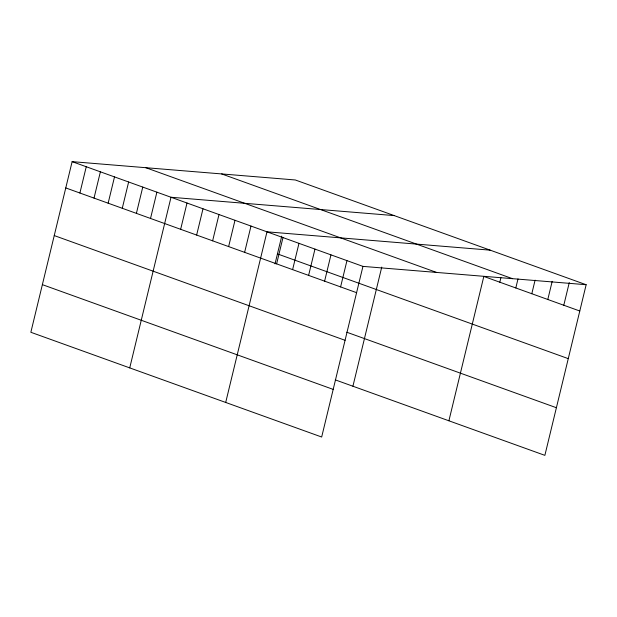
<?xml version="1.0" encoding="UTF-8"?>
<svg xmlns="http://www.w3.org/2000/svg" width="617" height="617" viewBox="0 0 617 617"><rect width="100%" height="100%" fill="white"/><g stroke="black" fill="none" stroke-linecap="round" stroke-linejoin="round"><path stroke-width="0.93" d="M586.15 284.722L295.327 179.979L72.127 161.646L30.85 332.278L321.673 437.021L362.95 266.382L586.15 284.722L544.873 455.354L335.27 379.871M79.894 193.021L86.257 166.729M94.023 198.103L100.386 171.819M108.145 203.194L114.507 176.909M122.274 208.284L128.637 181.992M136.403 213.366L142.758 187.082M150.525 218.457L156.888 192.172M129.732 367.894L171.009 197.255L394.209 215.595M180.65 229.308L187.005 203.016M196.638 235.062L203.001 208.777M212.634 240.823L218.996 214.539M228.629 246.584L234.992 220.3M244.625 252.345L250.988 226.061M225.699 402.454L266.984 231.822L490.176 250.155M275.028 263.899L281.738 236.157M276.617 263.868L282.979 237.584M292.612 269.629L298.975 243.345M308.608 275.39L314.971 249.106M324.604 281.151L330.959 254.86M340.599 286.913L346.955 260.621M352.924 386.227L381.746 267.099M448.898 420.794L483.821 276.447L579.787 311.007M499.816 282.208L500.911 277.673M515.812 287.962L518.002 278.899M531.808 293.723L535.093 280.126M547.803 299.484L552.184 281.36M563.791 305.245L569.275 282.586M221.673 173.932L512.496 278.668M145.789 167.693L436.605 272.436M72.127 161.646L362.95 266.382M277.442 253.903L568.265 358.639M65.772 187.93L356.595 292.674M346.793 332.231L556.395 407.721M54.25 235.571L345.073 340.306M42.372 284.645L333.195 389.389"/></g></svg>
